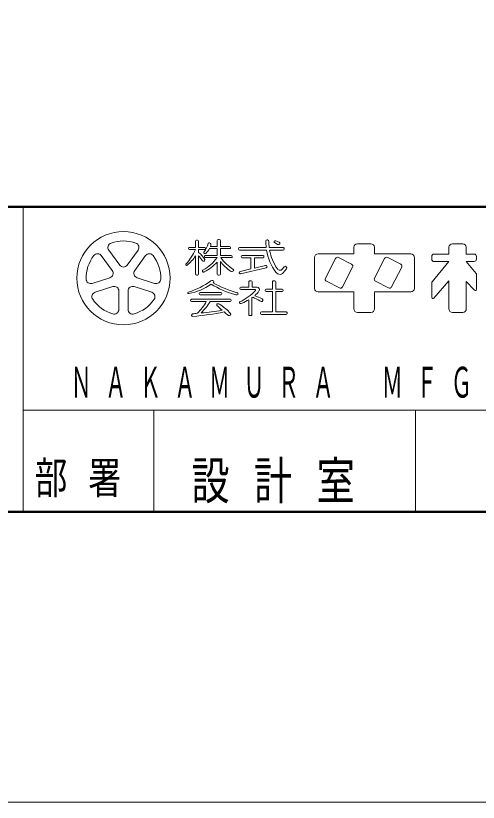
# Model space of a CAD drawing. Units: millimetres on the paper. Extents: x 6 to 426, y -599 to 292.
# Drawn here: x 306.5 to 338.3, y -302 to -247.8 of the extents above; entities that cross this region are included whole.
import ezdxf

# ---------------------------------------------------------------- set-up
doc = ezdxf.new("R2010")
doc.units = ezdxf.units.MM
for name, color, linetype, lineweight in [('0_2', 7, 'Continuous', 13), ('2D', 7, 'Continuous', 13), ('FMT', 7, 'Continuous', 50)]:
    doc.layers.add(name, color=color, linetype=linetype, lineweight=lineweight)
doc.styles.add('ＭＳ ゴシック', font='')
doc.styles.get('ＭＳ ゴシック').set_extended_font_data('MS Gothic')

msp = doc.modelspace()

# ---------------------------------------------------------------- linework, layer by layer
at = {"layer": '0_2', "color": 140, "lineweight": 50}
msp.add_line((28, -261), (403, -261), dxfattribs=at)
at = {"layer": '0_2'}
for p, q in [((307, -261), (307, -282)), ((318.864, -263.791), (318.864, -263.369)), ((318.944, -263.289), (319, -263.289)), ((319.08, -263.369), (319.08, -263.791)), ((319.834, -263.48), (319.876, -263.492)), ((319.89, -263.733), (320.361, -263.733)), ((320.361, -263.733), (320.361, -263.323)), ((320.441, -263.243), (320.5, -263.243)), ((320.58, -263.323), (320.581, -263.733)), ((320.581, -263.733), (321.206, -263.733)), ((323.808, -263.279), (323.79, -263.279)), ((324.285, -263.361), (324.282, -263.365)), ((324.287, -263.426), (324.517, -263.587)), ((324.384, -263.342), (324.627, -263.444)), ((324.664, -263.549), (324.665, -263.547)), ((329.999, -263.546), (330.933, -263.546)), ((337.251, -263.546), (336.542, -263.546)), ((313.65, -265.014), (312.902, -263.984)), ((314.168, -265.014), (314.916, -263.984)), ((318.378, -263.855), (318.378, -263.872)), ((318.864, -263.791), (318.442, -263.791)), ((318.442, -263.936), (318.854, -263.937)), ((319.08, -263.791), (319.482, -263.791)), ((319.482, -263.936), (319.08, -263.937)), ((319.08, -263.937), (319.08, -264.135)), ((319.483, -264.215), (319.484, -264.215)), ((319.546, -263.855), (319.546, -263.872)), ((320.361, -263.877), (319.828, -263.877)), ((320.361, -264.354), (320.361, -263.877)), ((320.581, -263.877), (320.581, -264.354)), ((321.206, -263.878), (320.581, -263.877)), ((321.27, -263.797), (321.27, -263.814)), ((321.823, -263.875), (321.823, -263.913)), ((323.734, -263.811), (321.887, -263.811)), ((321.887, -263.977), (323.755, -263.977)), ((324.898, -263.809), (323.94, -263.811)), ((323.967, -263.977), (324.898, -263.977)), ((324.962, -263.913), (324.962, -263.873)), ((327.295, -264.245), (329.759, -264.246)), ((329.759, -264.246), (329.759, -263.786)), ((331.173, -263.784), (331.176, -264.246)), ((331.176, -264.246), (333.679, -264.246)), ((336.301, -264.258), (335.271, -264.258)), ((336.302, -263.785), (336.301, -264.258)), ((337.491, -264.258), (337.491, -263.786)), ((338.033, -264.255), (337.491, -264.258)), ((313.133, -265.39), (312.385, -264.36)), ((314.686, -265.39), (315.434, -264.36)), ((318.864, -264.386), (318.864, -265.618)), ((319.078, -265.618), (319.08, -264.374)), ((319.443, -264.743), (319.466, -264.732)), ((319.48, -264.434), (319.48, -264.418)), ((319.544, -264.354), (320.361, -264.354)), ((320.346, -264.498), (319.544, -264.498)), ((320.361, -264.807), (320.361, -265.637)), ((320.58, -265.638), (320.581, -264.765)), ((320.581, -264.354), (321.327, -264.354)), ((321.327, -264.498), (320.598, -264.498)), ((321.391, -264.418), (321.391, -264.434)), ((322.008, -264.421), (322.008, -264.45)), ((322.071, -264.514), (322.682, -264.515)), ((323.511, -264.357), (322.072, -264.357)), ((322.682, -264.515), (322.682, -265.273)), ((322.913, -264.515), (323.511, -264.515)), ((322.913, -265.217), (322.913, -264.515)), ((323.575, -264.451), (323.575, -264.421)), ((327.055, -266.616), (327.055, -264.485)), ((328.494, -264.56), (327.804, -265.914)), ((328.709, -264.49), (329.601, -264.945)), ((331.872, -264.56), (331.182, -265.914)), ((332.087, -264.49), (332.979, -264.945)), ((333.919, -264.486), (333.919, -266.613)), ((335.111, -264.418), (335.111, -264.606)), ((336.301, -264.765), (335.139, -266.165)), ((335.271, -264.766), (336.301, -264.765)), ((337.491, -264.765), (338.175, -265.582)), ((337.491, -264.765), (338.034, -264.765)), ((338.194, -264.605), (338.194, -264.415)), ((318.226, -265.031), (318.216, -265.024)), ((321.931, -265.453), (322.682, -265.273)), ((323.723, -265.196), (321.969, -265.61)), ((322.913, -265.217), (323.684, -265.032)), ((323.78, -265.089), (323.782, -265.097)), ((324.662, -265.37), (324.668, -265.37)), ((324.823, -265.296), (324.953, -265.137)), ((324.902, -265.549), (325.124, -265.277)), ((329.671, -265.16), (328.981, -266.514)), ((333.049, -265.16), (332.359, -266.514)), ((312.973, -265.882), (311.762, -266.275)), ((314.846, -265.882), (316.056, -266.275)), ((318.944, -265.698), (318.998, -265.698)), ((319.351, -265.436), (319.356, -265.448)), ((320.441, -265.717), (320.5, -265.717)), ((321.477, -265.414), (321.488, -265.401)), ((321.871, -265.543), (321.871, -265.542)), ((324.682, -265.652), (324.685, -265.652)), ((338.194, -265.633), (338.194, -266.695)), ((322.532, -266.156), (322.532, -266.531)), ((322.701, -266.092), (322.596, -266.092)), ((322.765, -266.531), (322.765, -266.156)), ((324.155, -266.156), (324.156, -266.675)), ((324.32, -266.092), (324.219, -266.092)), ((324.384, -266.675), (324.384, -266.156)), ((327.874, -266.13), (328.766, -266.584)), ((331.252, -266.13), (332.144, -266.584)), ((335.121, -266.216), (335.121, -267.246)), ((336.301, -266.107), (335.261, -267.299)), ((336.301, -266.107), (336.301, -268.03)), ((337.491, -266.134), (338.055, -266.749)), ((337.494, -268.03), (337.491, -266.134)), ((313.17, -266.491), (311.96, -266.884)), ((313.589, -266.795), (313.589, -268.068)), ((314.229, -266.795), (314.229, -268.068)), ((314.648, -266.491), (315.859, -266.884)), ((319.12, -266.988), (319.12, -266.963)), ((319.184, -266.899), (319.647, -266.898)), ((319.647, -266.898), (320.612, -266.898)), ((320.676, -266.962), (320.676, -266.988)), ((321.923, -266.595), (321.923, -266.626)), ((322.532, -266.531), (321.987, -266.531)), ((321.987, -266.69), (322.964, -266.69)), ((322.765, -266.531), (323.1, -266.531)), ((323.661, -266.739), (323.661, -266.768)), ((324.156, -266.675), (323.725, -266.675)), ((323.725, -266.832), (324.156, -266.834)), ((324.156, -266.834), (324.156, -268.24)), ((324.832, -266.676), (324.384, -266.675)), ((324.384, -266.834), (324.831, -266.834)), ((324.384, -268.24), (324.384, -266.834)), ((324.895, -266.77), (324.895, -266.74)), ((329.759, -266.856), (327.295, -266.856)), ((329.763, -268.031), (329.759, -266.856)), ((333.68, -266.853), (331.176, -266.856)), ((331.176, -266.856), (331.176, -268.03)), ((318.528, -267.456), (318.528, -267.432)), ((318.592, -267.368), (318.879, -267.369)), ((319.607, -267.52), (318.592, -267.52)), ((318.879, -267.369), (321.259, -267.369)), ((320.612, -267.052), (319.184, -267.052)), ((321.259, -267.52), (319.879, -267.52)), ((321.323, -267.433), (321.323, -267.456)), ((321.704, -267.059), (321.741, -267.059)), ((321.801, -266.997), (321.801, -266.999)), ((322.525, -267.395), (322.525, -268.427)), ((322.746, -268.427), (322.746, -267.267)), ((322.589, -268.491), (322.682, -268.491)), ((323.336, -268.304), (323.336, -268.34)), ((324.156, -268.24), (323.4, -268.24)), ((323.4, -268.404), (325.101, -268.404)), ((325.101, -268.239), (324.384, -268.24)), ((325.165, -268.34), (325.165, -268.303)), ((330.936, -268.27), (330.003, -268.27)), ((336.541, -268.27), (337.254, -268.27)), ((307, -275), (392, -275)), ((316, -275), (316, -282)), ((334, -275), (334, -282))]:
    msp.add_line(p, q, dxfattribs=at)
msp.add_lwpolyline([(28, -282), (28, -25), (403, -25), (403, -282)], close=True, dxfattribs=at)
msp.add_circle((313.909, -265.914), 3.208, dxfattribs=at)
for centre, radius, start, end in [((313.161, -263.796), 0.32, 109.4484, 216), ((313.909, -265.914), 2.567, 70.5516, 109.4484), ((314.657, -263.796), 0.32, 324, 70.5516), ((318.944, -263.369), 0.08, 90, 180), ((319, -263.369), 0.08, 0.0307, 90), ((318.143, -263.117), 1.644, 323.3266, 345.2521), ((319.81, -263.556), 0.08, 73.055, 165.2521), ((319.853, -263.569), 0.08, 348.1504, 73.055), ((318.772, -263.342), 1.184, 340.707, 348.1504), ((320.441, -263.323), 0.08, 90, 180), ((320.5, -263.323), 0.08, 0.1017, 90), ((321.206, -263.797), 0.064, 0, 90), ((323.79, -263.359), 0.08, 90, 179.055), ((327.231, -263.415), 3.521, 179.055, 186.4496), ((323.808, -263.379), 0.1, 0.7387, 90), ((327.427, -263.332), 3.52, 180.7387, 187.8171), ((324.31, -263.393), 0.04, 135, 235.1341), ((324.349, -263.425), 0.09, 67.1197, 135), ((324.574, -263.504), 0.1, 235.1341, 333.7088), ((324.598, -263.513), 0.075, 333.7088, 67.1197), ((329.999, -263.786), 0.24, 90, 180), ((330.933, -263.786), 0.24, 0.3785, 90), ((336.542, -263.786), 0.24, 90, 179.8344), ((337.251, -263.786), 0.24, 0, 90), ((312.126, -264.548), 0.32, 36, 142.5516), ((315.693, -264.548), 0.32, 37.4484, 144), ((315.276, -262.36), 3.91, 318.5318, 336.218), ((318.442, -263.855), 0.064, 90, 180), ((318.442, -263.872), 0.064, 180, 269.9609), ((317.838, -265.634), 1.947, 31.4581, 50.3553), ((319.526, -264.147), 0.08, 143.3266, 237.7081), ((319.482, -263.855), 0.064, 0, 90), ((319.482, -263.872), 0.064, 270.04, 0), ((319.527, -264.148), 0.08, 237.7081, 313.1417), ((318.772, -263.342), 1.184, 313.1417, 333.1564), ((321.206, -263.814), 0.064, 269.9008, 0), ((321.887, -263.875), 0.064, 90, 180), ((321.887, -263.913), 0.064, 180, 270), ((327.231, -263.415), 3.521, 189.1813, 216.5127), ((327.427, -263.332), 3.52, 190.5641, 213.6121), ((324.898, -263.873), 0.064, 0, 90.069), ((324.898, -263.913), 0.064, 270, 0), ((327.295, -264.485), 0.24, 89.9739, 180), ((333.679, -264.486), 0.24, 0, 90), ((335.271, -264.418), 0.16, 90, 180), ((338.034, -264.415), 0.16, 0, 90.296), ((313.909, -265.914), 2.567, 142.5516, 181.4484), ((313.909, -265.914), 2.567, 358.5516, 37.4484), ((316.616, -262.94), 2.673, 308.6283, 327.2542), ((317.113, -266.151), 2.651, 32.8157, 42.0907), ((319.408, -264.671), 0.08, 212.8157, 296.2523), ((318.025, -262.849), 2.847, 298.3898, 324.6168), ((319.43, -264.66), 0.08, 296.2523, 31.4581), ((317.773, -262.322), 3.589, 298.1587, 316.156), ((319.544, -264.418), 0.064, 89.9534, 180), ((319.544, -264.434), 0.064, 180, 270), ((322.675, -263.261), 2.579, 215.6831, 237.2713), ((323.311, -262.504), 3.367, 216.3073, 236.7214), ((321.327, -264.418), 0.064, 0, 90), ((321.327, -264.434), 0.064, 269.9975, 0), ((322.072, -264.421), 0.064, 90, 180), ((322.072, -264.45), 0.064, 180, 269.8862), ((323.511, -264.421), 0.064, 0, 90), ((323.511, -264.451), 0.064, 270, 0), ((328.637, -264.633), 0.16, 63, 153), ((332.015, -264.633), 0.16, 63, 153), ((335.271, -264.606), 0.16, 180, 270.0514), ((338.034, -264.605), 0.16, 270, 0), ((313.909, -264.825), 0.32, 216, 324), ((318.243, -264.982), 0.05, 138.5318, 236.5396), ((318.254, -264.989), 0.05, 236.5396, 308.6283), ((319.409, -265.41), 0.064, 118.3898, 204.0477), ((321.428, -265.372), 0.064, 319.0363, 56.7214), ((323.703, -265.11), 0.08, 15.3419, 103.4878), ((323.705, -265.118), 0.08, 283.2719, 15.3419), ((324.662, -265.17), 0.2, 213.6121, 270), ((324.668, -265.17), 0.2, 270, 320.82), ((325.038, -265.207), 0.11, 320.82, 140.82), ((329.528, -265.087), 0.16, 333, 63), ((332.906, -265.087), 0.16, 333, 63), ((312.874, -265.578), 0.32, 288, 36), ((314.945, -265.578), 0.32, 144, 252), ((318.944, -265.618), 0.08, 180, 270), ((318.998, -265.618), 0.08, 270, 359.923), ((319.429, -265.415), 0.08, 204.0477, 298.1587), ((320.441, -265.637), 0.08, 180, 270), ((320.5, -265.637), 0.08, 270, 359.9476), ((321.367, -265.296), 0.16, 237.2713, 319.0363), ((321.95, -265.531), 0.08, 103.4878, 188.3977), ((321.95, -265.532), 0.08, 188.3977, 283.2719), ((324.682, -265.302), 0.35, 216.5127, 270), ((324.685, -265.372), 0.28, 270, 320.82), ((338.114, -265.633), 0.08, 0, 39.9473), ((311.664, -265.971), 0.32, 181.4484, 288), ((316.155, -265.971), 0.32, 252, 358.5516), ((316.938, -262.041), 5.037, 286.5979, 306.3067), ((317.594, -262.92), 4.136, 281.2777, 304.5389), ((320.03, -266.249), 0.185, 80.5116, 126.3067), ((323.561, -260.27), 7.058, 239.1254, 253.5438), ((320.047, -266.146), 0.08, 359.8949, 80.5116), ((323.906, -259.343), 7.887, 240.9998, 254.1342), ((320.001, -266.146), 0.126, 310.5564, 359.8949), ((322.596, -266.156), 0.064, 90, 180.1155), ((322.701, -266.156), 0.064, 0, 90), ((324.219, -266.156), 0.064, 90, 180.1269), ((324.32, -266.156), 0.064, 0, 90), ((327.947, -265.987), 0.16, 153, 243), ((331.325, -265.987), 0.16, 153, 243), ((335.201, -266.216), 0.08, 140.3251, 180), ((312.059, -267.188), 0.32, 108, 214.5516), ((313.269, -266.795), 0.32, 0, 108), ((314.549, -266.795), 0.32, 72, 180), ((315.76, -267.188), 0.32, 325.4484, 72), ((318.392, -266.922), 0.056, 106.5979, 281.2777), ((319.184, -266.963), 0.064, 90.091, 180), ((319.184, -266.988), 0.064, 180, 270), ((320.612, -266.962), 0.064, 0, 90), ((320.612, -266.988), 0.064, 270, 0), ((321.731, -266.997), 0.07, 0, 74.1342), ((320.618, -264.613), 3.2, 294.0522, 317.937), ((321.987, -266.595), 0.064, 90, 180), ((321.987, -266.626), 0.064, 180, 270), ((321.8, -265.835), 1.716, 311.4778, 326.5956), ((322.964, -266.73), 0.04, 317.937, 90), ((323.1, -266.691), 0.16, 326.5956, 90), ((323.725, -266.739), 0.064, 90, 180), ((323.725, -266.768), 0.064, 180, 269.7936), ((324.831, -266.74), 0.064, 0, 89.825), ((324.831, -266.77), 0.064, 270, 0), ((327.295, -266.616), 0.24, 180, 270), ((328.838, -266.441), 0.16, 243, 333), ((332.216, -266.441), 0.16, 243, 333), ((333.679, -266.613), 0.24, 270.0712, 0), ((338.114, -266.695), 0.08, 222.4969, 0), ((313.909, -265.914), 2.567, 214.5516, 253.4484), ((313.909, -265.914), 2.567, 286.5516, 325.4484), ((318.592, -267.432), 0.064, 89.7561, 180), ((318.592, -267.456), 0.064, 180, 270), ((316.606, -265.888), 3.416, 314.3688, 331.4566), ((316.259, -265.276), 4.259, 314.6689, 328.1959), ((321.259, -267.433), 0.064, 0, 90), ((321.259, -267.456), 0.064, 270, 0), ((321.704, -266.559), 0.5, 253.5438, 270), ((321.741, -266.999), 0.06, 270, 0), ((321.947, -267.59), 0.06, 114.0522, 254.3474), ((320.346, -263.832), 4.176, 294.3427, 301.4638), ((321.8, -265.835), 1.716, 303.4477, 305.5445), ((322.005, -269.366), 2.277, 55.9176, 69.6184), ((322.13, -269.73), 2.731, 61.1589, 72.8161), ((323.449, -267.231), 0.3, 235.9176, 255.584), ((323.399, -267.425), 0.1, 255.584, 61.1589), ((335.201, -267.246), 0.08, 180, 318.9004), ((313.269, -268.068), 0.32, 253.4484, 0), ((314.549, -268.068), 0.32, 180, 286.5516), ((320.392, -267.736), 0.069, 73.9653, 223.4196), ((324.532, -263.819), 5.769, 223.4196, 228.2791), ((320.218, -268.343), 0.7, 54.0593, 73.9653), ((317.61, -271.94), 5.143, 44.7785, 54.0593), ((321.985, -267.455), 0.2, 254.3474, 294.3427), ((330.003, -268.03), 0.24, 180.1481, 270), ((330.936, -268.03), 0.24, 270, 0), ((336.541, -268.03), 0.24, 180, 270), ((337.254, -268.03), 0.24, 270, 0.092), ((318.68, -268.461), 0.0882, 100.5715, 275.2814), ((319.27, -271.622), 3.303, 94.7858, 100.5715), ((316.725, -247.306), 21.334, 275.2814, 281.0904), ((318.01, -252.559), 15.794, 274.5167, 279.7816), ((324.532, -263.819), 5.769, 230.0591, 233.8086), ((321.187, -268.39), 0.104, 233.8086, 44.7785), ((322.589, -268.427), 0.064, 180, 270), ((322.682, -268.427), 0.064, 270, 0.0761), ((323.4, -268.304), 0.064, 90, 180), ((323.4, -268.34), 0.064, 180, 270), ((325.101, -268.303), 0.064, 0, 90.0678), ((325.101, -268.34), 0.064, 270, 0)]:
    msp.add_arc(centre, radius, start, end, dxfattribs=at)
at = {"layer": '2D'}
for p, q in [((425.5, -302), (5.5, -302)), ((5.5, -302), (425.5, -302)), ((425.5, -302), (5.5, -302))]:
    msp.add_line(p, q, dxfattribs=at)
at = {"layer": 'FMT'}
msp.add_lwpolyline([(28, -282), (28, -25), (403, -25), (403, -282)], close=True, dxfattribs=at)

# ---------------------------------------------------------------- texts
at = {"layer": '0_2', "attachment_point": 7, "style": 'ＭＳ ゴシック'}
for s, insert, char_height in [('\\T1.64;\\W0.5;ＮＡＫＡＭＵＲＡ\u3000ＭＦＧ．\u3000ＣＯＲＰＯＲＡＴＩＯＮ', (310.279, -274.175), 2.126), ('\\T1.64;\\W0.75;部署', (307.8, -281), 2.199), ('\\T1.64;\\W0.75;設計室', (318.583, -281.417), 2.566)]:
    msp.add_mtext(s, dxfattribs=dict(at, insert=insert, char_height=char_height))

doc.saveas('drawing.dxf')
